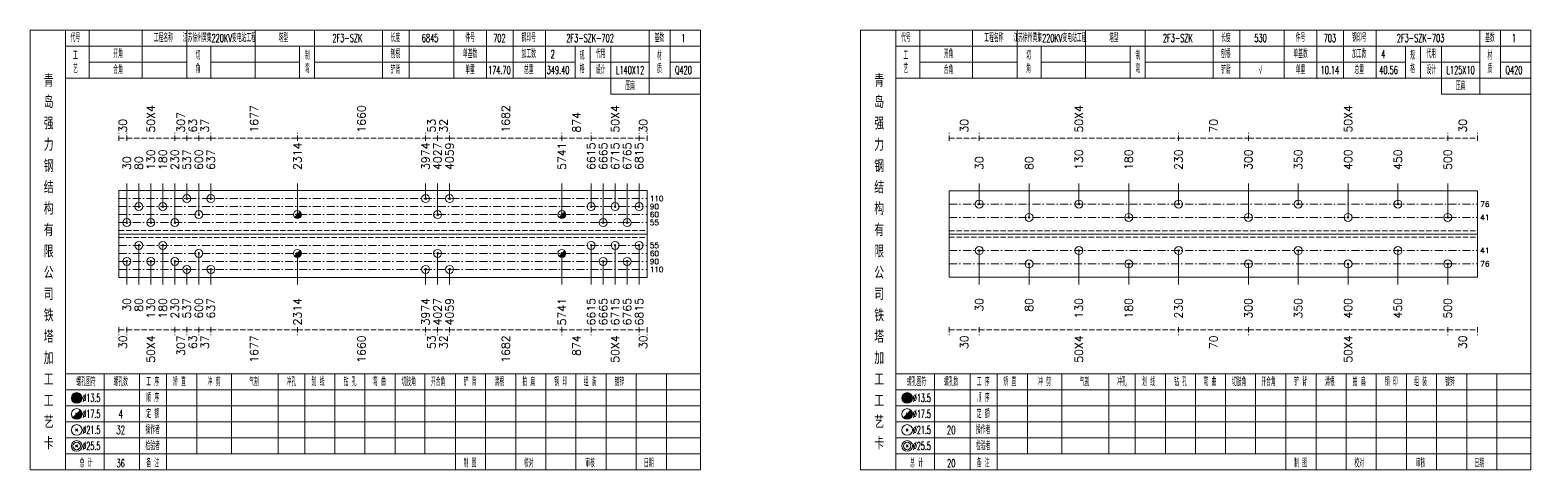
# Model space of a CAD drawing. Extents: x 0 to 4623, y -1159 to 4890.
# Drawn here: x 1557 to 2120, y 1800 to 1965 of the extents above; entities that cross this region are included whole.
import ezdxf
from ezdxf.enums import TextEntityAlignment as Align

# ---------------------------------------------------------------- set-up
doc = ezdxf.new("R2010")
doc.units = 0
doc.header["$MEASUREMENT"] = 0
doc.linetypes.add('一点画线', pattern=[5.2, 3, -1, 0.2, -1])
doc.linetypes.add('虚线', pattern=[2.75, 2, -0.75])
doc.layers.get('0').update_dxf_attribs({"linetype": 'CONTINUOUS', "lineweight": 25})
for name, color, linetype, lineweight in [('1', 7, 'CONTINUOUS', 25), ('4', 7, 'CONTINUOUS', 25), ('5', 7, 'CONTINUOUS', 25)]:
    doc.layers.add(name, color=color, linetype=linetype, lineweight=lineweight)
doc.styles.get("Standard").update_dxf_attribs({"font": 'simplex.shx', "width": 0.7, "height": 3, "bigfont": 'gbhzfs.shx'})

# ---------------------------------------------------------------- blocks, each defined once
blk = doc.blocks.new('孔21.5')
at = {"layer": '5', "color": 7, "linetype": 'Continuous', "lineweight": 13}
for p, q in [((-0.2, -0.2), (0.2, 0.2)), ((-0.2, 0.2), (0.2, -0.2))]:
    blk.add_line(p, q, dxfattribs=at)
blk.add_circle((0, 0), 1, dxfattribs=at)
blk = doc.blocks.new('孔17.5')
at = {"layer": '5', "color": 7, "linetype": 'Continuous', "lineweight": 13}
for p, q in [((-0.707, -0.707), (0.707, 0.707)), ((-0.2, 0.2), (0.2, -0.2))]:
    blk.add_line(p, q, dxfattribs=at)
blk.add_circle((0, 0), 1, dxfattribs=at)
for radius in [0.9, 0.8, 0.7, 0.6, 0.5, 0.4, 0.3, 0.2, 0.1]:
    blk.add_arc((0, 0), radius, 225, 45, dxfattribs=at)

msp = doc.modelspace()

# ---------------------------------------------------------------- linework, layer by layer
at = {"color": 8, "linetype": '虚线', "lineweight": 9}
for p, q in [((1590.3, 1923.5), (1590.3, 1926.5)), ((1593.3, 1923.5), (1593.3, 1926.5)), ((1593.3, 1923.5), (1593.3, 1926.5)), ((1611.3, 1923.5), (1611.3, 1926.5)), ((1611.3, 1923.5), (1611.3, 1926.5)), ((1615.8, 1923.5), (1615.8, 1926.5)), ((1615.8, 1923.5), (1615.8, 1926.5)), ((1620.3, 1923.5), (1620.3, 1926.5)), ((1620.3, 1923.5), (1620.3, 1926.5)), ((1624.8, 1923.5), (1624.8, 1926.5)), ((1624.8, 1923.5), (1624.8, 1926.5)), ((1657.269, 1923.5), (1657.269, 1926.5)), ((1657.269, 1923.5), (1657.269, 1926.5)), ((1705.311, 1923.5), (1705.311, 1926.5)), ((1705.311, 1923.5), (1705.311, 1926.5)), ((1709.811, 1923.5), (1709.811, 1926.5)), ((1709.811, 1923.5), (1709.811, 1926.5)), ((1714.311, 1923.5), (1714.311, 1926.5)), ((1714.311, 1923.5), (1714.311, 1926.5)), ((1756.449, 1923.5), (1756.449, 1926.5)), ((1756.449, 1923.5), (1756.449, 1926.5)), ((1767.4, 1923.5), (1767.4, 1926.5)), ((1767.4, 1923.5), (1767.4, 1926.5)), ((1785.4, 1923.5), (1785.4, 1926.5)), ((1785.4, 1923.5), (1785.4, 1926.5)), ((1788.4, 1923.5), (1788.4, 1926.5)), ((1901.7, 1923.5), (1901.7, 1926.5)), ((1912.913, 1923.5), (1912.913, 1926.5)), ((1912.913, 1923.5), (1912.913, 1926.5)), ((1987.668, 1923.5), (1987.668, 1926.5)), ((1987.668, 1923.5), (1987.668, 1926.5)), ((2013.832, 1923.5), (2013.832, 1926.5)), ((2013.832, 1923.5), (2013.832, 1926.5)), ((2088.587, 1923.5), (2088.587, 1926.5)), ((2088.587, 1923.5), (2088.587, 1926.5)), ((2099.8, 1923.5), (2099.8, 1926.5)), ((1590.3, 1924.5), (1593.3, 1924.5)), ((1593.3, 1924.5), (1611.3, 1924.5)), ((1611.3, 1924.5), (1615.8, 1924.5)), ((1615.8, 1924.5), (1620.3, 1924.5)), ((1620.3, 1924.5), (1624.8, 1924.5)), ((1624.8, 1924.5), (1657.269, 1924.5)), ((1657.269, 1924.5), (1705.311, 1924.5)), ((1705.311, 1924.5), (1709.811, 1924.5)), ((1709.811, 1924.5), (1714.311, 1924.5)), ((1714.311, 1924.5), (1756.449, 1924.5)), ((1756.449, 1924.5), (1767.4, 1924.5)), ((1767.4, 1924.5), (1785.4, 1924.5)), ((1785.4, 1924.5), (1788.4, 1924.5)), ((1901.7, 1924.5), (1912.913, 1924.5)), ((1912.913, 1924.5), (1987.668, 1924.5)), ((1987.668, 1924.5), (2013.832, 1924.5)), ((2013.832, 1924.5), (2088.587, 1924.5)), ((2088.587, 1924.5), (2099.8, 1924.5)), ((1590.3, 1853.5), (1590.3, 1850.5)), ((1590.3, 1852.5), (1593.3, 1852.5)), ((1593.3, 1853.5), (1593.3, 1850.5)), ((1593.3, 1853.5), (1593.3, 1850.5)), ((1593.3, 1852.5), (1611.3, 1852.5)), ((1611.3, 1853.5), (1611.3, 1850.5)), ((1611.3, 1853.5), (1611.3, 1850.5)), ((1611.3, 1852.5), (1615.8, 1852.5)), ((1615.8, 1853.5), (1615.8, 1850.5)), ((1615.8, 1853.5), (1615.8, 1850.5)), ((1615.8, 1852.5), (1620.3, 1852.5)), ((1620.3, 1853.5), (1620.3, 1850.5)), ((1620.3, 1853.5), (1620.3, 1850.5)), ((1620.3, 1852.5), (1624.8, 1852.5)), ((1624.8, 1853.5), (1624.8, 1850.5)), ((1624.8, 1853.5), (1624.8, 1850.5)), ((1624.8, 1852.5), (1657.269, 1852.5)), ((1657.269, 1853.5), (1657.269, 1850.5)), ((1657.269, 1853.5), (1657.269, 1850.5)), ((1657.269, 1852.5), (1705.311, 1852.5)), ((1705.311, 1853.5), (1705.311, 1850.5)), ((1705.311, 1853.5), (1705.311, 1850.5)), ((1705.311, 1852.5), (1709.811, 1852.5)), ((1709.811, 1853.5), (1709.811, 1850.5)), ((1709.811, 1853.5), (1709.811, 1850.5)), ((1709.811, 1852.5), (1714.311, 1852.5)), ((1714.311, 1853.5), (1714.311, 1850.5)), ((1714.311, 1853.5), (1714.311, 1850.5)), ((1714.311, 1852.5), (1756.449, 1852.5)), ((1756.449, 1853.5), (1756.449, 1850.5)), ((1756.449, 1853.5), (1756.449, 1850.5)), ((1756.449, 1852.5), (1767.4, 1852.5)), ((1767.4, 1853.5), (1767.4, 1850.5)), ((1767.4, 1853.5), (1767.4, 1850.5)), ((1767.4, 1852.5), (1785.4, 1852.5)), ((1785.4, 1853.5), (1785.4, 1850.5)), ((1785.4, 1853.5), (1785.4, 1850.5)), ((1785.4, 1852.5), (1788.4, 1852.5)), ((1788.4, 1853.5), (1788.4, 1850.5)), ((1901.7, 1853.5), (1901.7, 1850.5)), ((1901.7, 1852.5), (1912.913, 1852.5)), ((1912.913, 1853.5), (1912.913, 1850.5)), ((1912.913, 1853.5), (1912.913, 1850.5)), ((1912.913, 1852.5), (1987.668, 1852.5)), ((1987.668, 1853.5), (1987.668, 1850.5)), ((1987.668, 1853.5), (1987.668, 1850.5)), ((1987.668, 1852.5), (2013.832, 1852.5)), ((2013.832, 1853.5), (2013.832, 1850.5)), ((2013.832, 1853.5), (2013.832, 1850.5)), ((2013.832, 1852.5), (2088.587, 1852.5)), ((2088.587, 1853.5), (2088.587, 1850.5)), ((2088.587, 1853.5), (2088.587, 1850.5)), ((2088.587, 1852.5), (2099.8, 1852.5)), ((2099.8, 1853.5), (2099.8, 1850.5))]:
    msp.add_line(p, q, dxfattribs=at)
at = {"color": 7, "linetype": 'Continuous', "lineweight": 18}
for p, q in [((1590.3, 1904.786), (1590.3, 1872.214)), ((1590.3, 1904.786), (1788.4, 1904.786)), ((1788.4, 1904.786), (1788.4, 1872.214)), ((1901.7, 1904.7), (1901.7, 1872.3)), ((1901.7, 1904.7), (2099.8, 1904.7)), ((2099.8, 1904.7), (2099.8, 1872.3)), ((1590.3, 1888.5), (1788.4, 1888.5)), ((1901.7, 1888.5), (2099.8, 1888.5))]:
    msp.add_line(p, q, dxfattribs=at)
at = {"color": 7, "linetype": 'Continuous', "lineweight": 13}
for p, q in [((1593.3, 1892.786), (1593.3, 1907.5)), ((1597.8, 1898.786), (1597.8, 1907.5)), ((1602.3, 1892.786), (1602.3, 1907.5)), ((1606.8, 1898.786), (1606.8, 1907.5)), ((1611.3, 1892.786), (1611.3, 1907.5)), ((1615.8, 1901.786), (1615.8, 1907.5)), ((1620.3, 1895.786), (1620.3, 1907.5)), ((1624.8, 1901.786), (1624.8, 1907.5)), ((1657.269, 1895.786), (1657.269, 1907.5)), ((1705.311, 1901.786), (1705.311, 1907.5)), ((1709.811, 1895.786), (1709.811, 1907.5)), ((1714.311, 1901.786), (1714.311, 1907.5)), ((1756.449, 1895.786), (1756.449, 1907.5)), ((1767.4, 1898.786), (1767.4, 1907.5)), ((1771.9, 1892.786), (1771.9, 1907.5)), ((1776.4, 1898.786), (1776.4, 1907.5)), ((1780.9, 1892.786), (1780.9, 1907.5)), ((1785.4, 1898.786), (1785.4, 1907.5)), ((1912.913, 1899.7), (1912.913, 1907.5)), ((1931.602, 1894.7), (1931.602, 1907.5)), ((1950.291, 1899.7), (1950.291, 1907.5)), ((1968.979, 1894.7), (1968.979, 1907.5)), ((1987.668, 1899.7), (1987.668, 1907.5)), ((2013.832, 1894.7), (2013.832, 1907.5)), ((2032.521, 1899.7), (2032.521, 1907.5)), ((2051.209, 1894.7), (2051.209, 1907.5)), ((2069.898, 1899.7), (2069.898, 1907.5)), ((2088.587, 1894.7), (2088.587, 1907.5)), ((1597.8, 1884.214), (1597.8, 1869.5)), ((1606.8, 1884.214), (1606.8, 1869.5)), ((1620.3, 1881.214), (1620.3, 1869.5)), ((1657.269, 1881.214), (1657.269, 1869.5)), ((1709.811, 1881.214), (1709.811, 1869.5)), ((1756.449, 1881.214), (1756.449, 1869.5)), ((1767.4, 1884.214), (1767.4, 1869.5)), ((1776.4, 1884.214), (1776.4, 1869.5)), ((1785.4, 1884.214), (1785.4, 1869.5)), ((1912.913, 1882.3), (1912.913, 1869.5)), ((1950.291, 1882.3), (1950.291, 1869.5)), ((1987.668, 1882.3), (1987.668, 1869.5)), ((2032.521, 1882.3), (2032.521, 1869.5)), ((2069.898, 1882.3), (2069.898, 1869.5)), ((1593.3, 1878.214), (1593.3, 1869.5)), ((1602.3, 1878.214), (1602.3, 1869.5)), ((1611.3, 1878.214), (1611.3, 1869.5)), ((1615.8, 1875.214), (1615.8, 1869.5)), ((1624.8, 1875.214), (1624.8, 1869.5)), ((1705.311, 1875.214), (1705.311, 1869.5)), ((1714.311, 1875.214), (1714.311, 1869.5)), ((1771.9, 1878.214), (1771.9, 1869.5)), ((1780.9, 1878.214), (1780.9, 1869.5)), ((1931.602, 1877.3), (1931.602, 1869.5)), ((1968.979, 1877.3), (1968.979, 1869.5)), ((2013.832, 1877.3), (2013.832, 1869.5)), ((2051.209, 1877.3), (2051.209, 1869.5)), ((2088.587, 1877.3), (2088.587, 1869.5))]:
    msp.add_line(p, q, dxfattribs=at)
at = {"color": 3, "linetype": '一点画线', "lineweight": 13}
for p, q in [((1590.3, 1901.786), (1788.4, 1901.786)), ((1590.3, 1898.786), (1788.4, 1898.786)), ((1901.7, 1899.7), (2099.8, 1899.7)), ((1590.3, 1895.786), (1788.4, 1895.786)), ((1590.3, 1892.786), (1788.4, 1892.786)), ((1901.7, 1894.7), (2099.8, 1894.7)), ((1590.3, 1884.214), (1788.4, 1884.214)), ((1590.3, 1881.214), (1788.4, 1881.214)), ((1901.7, 1882.3), (2099.8, 1882.3)), ((1590.3, 1878.214), (1788.4, 1878.214)), ((1590.3, 1875.214), (1788.4, 1875.214)), ((1901.7, 1877.3), (2099.8, 1877.3))]:
    msp.add_line(p, q, dxfattribs=at)
at = {"color": 1, "linetype": '虚线', "lineweight": 18}
for p, q in [((1590.3, 1889.786), (1788.4, 1889.786)), ((1590.3, 1887.214), (1788.4, 1887.214)), ((1901.7, 1889.7), (2099.8, 1889.7)), ((1901.7, 1887.3), (2099.8, 1887.3))]:
    msp.add_line(p, q, dxfattribs=at)
at = {"layer": '1', "color": 7, "linetype": 'Continuous', "lineweight": 18}
for p, q in [((1590.3, 1872.214), (1788.4, 1872.214)), ((1901.7, 1872.3), (2099.8, 1872.3))]:
    msp.add_line(p, q, dxfattribs=at)
at = {"layer": '4', "color": 1, "linetype": 'Continuous', "lineweight": 18}
for p, q in [((1570.3, 1800), (1570.3, 1965)), ((1579.2, 1947), (1579.2, 1965)), ((1599, 1947), (1599, 1965)), ((1615.8, 1947), (1615.8, 1965)), ((1641.4, 1947), (1641.4, 1965)), ((1663.7, 1947), (1663.7, 1965)), ((1689.2, 1947), (1689.2, 1965)), ((1699.2, 1947), (1699.2, 1965)), ((1715.9, 1947), (1715.9, 1965)), ((1728.1, 1947), (1728.1, 1965)), ((1738.1, 1947), (1738.1, 1965)), ((1750.3, 1947), (1750.3, 1965)), ((1789.2, 1941), (1789.2, 1965)), ((1797, 1947), (1797, 1965)), ((1881.7, 1800), (1881.7, 1965)), ((1890.6, 1947), (1890.6, 1965)), ((1910.4, 1947), (1910.4, 1965)), ((1927.2, 1947), (1927.2, 1965)), ((1952.8, 1947), (1952.8, 1965)), ((1975.1, 1947), (1975.1, 1965)), ((2000.6, 1947), (2000.6, 1965)), ((2010.6, 1947), (2010.6, 1965)), ((2027.3, 1947), (2027.3, 1965)), ((2039.5, 1947), (2039.5, 1965)), ((2049.5, 1947), (2049.5, 1965)), ((2061.7, 1947), (2061.7, 1965)), ((2100.6, 1941), (2100.6, 1965)), ((2108.4, 1947), (2108.4, 1965)), ((1570.3, 1959), (1808.4, 1959)), ((1624.8, 1947), (1624.8, 1959)), ((1658.1, 1947), (1658.1, 1959)), ((1761.4, 1947), (1761.4, 1959)), ((1767, 1947), (1767, 1959)), ((1774.8, 1941), (1774.8, 1959)), ((1881.7, 1959), (2119.8, 1959)), ((1936.2, 1947), (1936.2, 1959)), ((1969.5, 1947), (1969.5, 1959)), ((2072.8, 1947), (2072.8, 1959)), ((2078.4, 1947), (2078.4, 1959)), ((2086.2, 1941), (2086.2, 1959)), ((1579.2, 1953), (1615.8, 1953)), ((1624.8, 1953), (1658.1, 1953)), ((1663.7, 1953), (1761.4, 1953)), ((1767, 1953), (1789.2, 1953)), ((1797, 1953), (1808.4, 1953)), ((1890.6, 1953), (1927.2, 1953)), ((1936.2, 1953), (1969.5, 1953)), ((1975.1, 1953), (2072.8, 1953)), ((2078.4, 1953), (2100.6, 1953)), ((2108.4, 1953), (2119.8, 1953)), ((1570.3, 1947), (1808.4, 1947)), ((1881.7, 1947), (2119.8, 1947)), ((1774.8, 1941), (1808.4, 1941)), ((2086.2, 1941), (2119.8, 1941)), ((1570.3, 1836), (1808.4, 1836)), ((1584.8, 1800), (1584.8, 1836)), ((1598.1, 1800), (1598.1, 1836)), ((1608.2, 1800), (1608.2, 1836)), ((1619.6, 1806), (1619.6, 1836)), ((1632.5, 1806), (1632.5, 1836)), ((1650.1, 1806), (1650.1, 1836)), ((1660, 1806), (1660, 1836)), ((1671.3, 1806), (1671.3, 1836)), ((1682.6, 1806), (1682.6, 1836)), ((1693.9, 1806), (1693.9, 1836)), ((1705.1, 1806), (1705.1, 1836)), ((1716.5, 1806), (1716.5, 1836)), ((1727.8, 1806), (1727.8, 1836)), ((1739.1, 1806), (1739.1, 1836)), ((1750.4, 1806), (1750.4, 1836)), ((1761.7, 1806), (1761.7, 1836)), ((1773, 1806), (1773, 1836)), ((1784.3, 1806), (1784.3, 1836)), ((1795.6, 1806), (1795.6, 1836)), ((1881.7, 1836), (2119.8, 1836)), ((1896.2, 1800), (1896.2, 1836)), ((1909.5, 1800), (1909.5, 1836)), ((1919.6, 1800), (1919.6, 1836)), ((1931, 1806), (1931, 1836)), ((1943.9, 1806), (1943.9, 1836)), ((1961.5, 1806), (1961.5, 1836)), ((1971.4, 1806), (1971.4, 1836)), ((1982.7, 1806), (1982.7, 1836)), ((1994, 1806), (1994, 1836)), ((2005.3, 1806), (2005.3, 1836)), ((2016.5, 1806), (2016.5, 1836)), ((2027.9, 1806), (2027.9, 1836)), ((2039.2, 1806), (2039.2, 1836)), ((2050.5, 1806), (2050.5, 1836)), ((2061.8, 1806), (2061.8, 1836)), ((2073.1, 1806), (2073.1, 1836)), ((2084.4, 1806), (2084.4, 1836)), ((2095.7, 1806), (2095.7, 1836)), ((2107, 1806), (2107, 1836)), ((1570.3, 1830), (1808.4, 1830)), ((1881.7, 1830), (2119.8, 1830)), ((1570.3, 1824), (1808.4, 1824)), ((1881.7, 1824), (2119.8, 1824)), ((1570.3, 1818), (1808.4, 1818)), ((1881.7, 1818), (2119.8, 1818)), ((1570.3, 1812), (1808.4, 1812)), ((1881.7, 1812), (2119.8, 1812)), ((1570.3, 1806), (1808.4, 1806)), ((1716.5, 1800), (1716.5, 1806)), ((1727.8, 1800), (1727.8, 1806)), ((1739.1, 1800), (1739.1, 1806)), ((1750.4, 1800), (1750.4, 1806)), ((1761.7, 1800), (1761.7, 1806)), ((1773, 1800), (1773, 1806)), ((1784.3, 1800), (1784.3, 1806)), ((1795.6, 1800), (1795.6, 1806)), ((1881.7, 1806), (2119.8, 1806)), ((2027.9, 1800), (2027.9, 1806)), ((2039.2, 1800), (2039.2, 1806)), ((2050.5, 1800), (2050.5, 1806)), ((2061.8, 1800), (2061.8, 1806)), ((2073.1, 1800), (2073.1, 1806)), ((2084.4, 1800), (2084.4, 1806)), ((2095.7, 1800), (2095.7, 1806)), ((2107, 1800), (2107, 1806))]:
    msp.add_line(p, q, dxfattribs=at)
at = {"layer": '4', "color": 7, "linetype": 'Continuous', "lineweight": 13}
for p, q in [((1574.3, 1826.8), (1574.7, 1827.2)), ((1574.7, 1826.8), (1574.3, 1827.2)), ((1885.7, 1826.8), (1886.1, 1827.2)), ((1886.1, 1826.8), (1885.7, 1827.2)), ((1573.086, 1819.586), (1575.914, 1822.414)), ((1574.1, 1821.4), (1574.9, 1820.6)), ((1884.486, 1819.586), (1887.314, 1822.414)), ((1885.5, 1821.4), (1886.3, 1820.6)), ((1574.1, 1814.6), (1574.9, 1815.4)), ((1574.1, 1815.4), (1574.9, 1814.6)), ((1885.5, 1814.6), (1886.3, 1815.4)), ((1885.5, 1815.4), (1886.3, 1814.6)), ((1574.1, 1808.6), (1574.9, 1809.4)), ((1574.1, 1809.4), (1574.9, 1808.6)), ((1885.5, 1808.6), (1886.3, 1809.4)), ((1885.5, 1809.4), (1886.3, 1808.6))]:
    msp.add_line(p, q, dxfattribs=at)
at = {"layer": '4', "color": 1, "linetype": 'Continuous', "lineweight": 18}
for points in [[(1557, 1965), (1557, 1800), (1808.4, 1800), (1808.4, 1965)], [(1868.4, 1965), (1868.4, 1800), (2119.8, 1800), (2119.8, 1965)]]:
    msp.add_lwpolyline(points, close=True, dxfattribs=at)
at = {"layer": '4', "color": 7, "linetype": 'Continuous', "lineweight": 13}
for centre, radius in [((1574.5, 1827), 2), ((1574.5, 1827), 1.8), ((1574.5, 1827), 1.6), ((1574.5, 1827), 1.4), ((1574.5, 1827), 1.2), ((1574.5, 1827), 1), ((1574.5, 1827), 0.8), ((1574.5, 1827), 0.6), ((1574.5, 1827), 0.4), ((1574.5, 1827), 0.2), ((1885.9, 1827), 2), ((1885.9, 1827), 1.8), ((1885.9, 1827), 1.6), ((1885.9, 1827), 1.4), ((1885.9, 1827), 1.2), ((1885.9, 1827), 1), ((1885.9, 1827), 0.8), ((1885.9, 1827), 0.6), ((1885.9, 1827), 0.4), ((1885.9, 1827), 0.2), ((1574.5, 1821), 2), ((1885.9, 1821), 2), ((1574.5, 1815), 2), ((1885.9, 1815), 2), ((1574.5, 1809), 2), ((1574.5, 1809), 1.4), ((1885.9, 1809), 2), ((1885.9, 1809), 1.4)]:
    msp.add_circle(centre, radius, dxfattribs=at)
for centre, radius in [((1574.5, 1821), 1.8), ((1574.5, 1821), 1.6), ((1574.5, 1821), 1.4), ((1574.5, 1821), 1.2), ((1574.5, 1821), 1), ((1574.5, 1821), 0.8), ((1574.5, 1821), 0.6), ((1574.5, 1821), 0.4), ((1574.5, 1821), 0.2), ((1885.9, 1821), 1.8), ((1885.9, 1821), 1.6), ((1885.9, 1821), 1.4), ((1885.9, 1821), 1.2), ((1885.9, 1821), 1), ((1885.9, 1821), 0.8), ((1885.9, 1821), 0.6), ((1885.9, 1821), 0.4), ((1885.9, 1821), 0.2)]:
    msp.add_arc(centre, radius, 225, 45, dxfattribs=at)

# ---------------------------------------------------------------- block references
at = {"color": 7, "linetype": 'Continuous', "lineweight": 13, "xscale": 1.5, "yscale": 1.5, "zscale": 1.5}
for name, p in [('孔21.5', (1615.8, 1901.786)), ('孔21.5', (1624.8, 1901.786)), ('孔21.5', (1705.311, 1901.786)), ('孔21.5', (1714.311, 1901.786)), ('孔21.5', (1597.8, 1898.786)), ('孔21.5', (1606.8, 1898.786)), ('孔21.5', (1620.3, 1895.786)), ('孔17.5', (1657.269, 1895.786)), ('孔21.5', (1709.811, 1895.786)), ('孔17.5', (1756.449, 1895.786)), ('孔21.5', (1767.4, 1898.786)), ('孔21.5', (1776.4, 1898.786)), ('孔21.5', (1785.4, 1898.786)), ('孔21.5', (1912.913, 1899.7)), ('孔21.5', (1950.291, 1899.7)), ('孔21.5', (1987.668, 1899.7)), ('孔21.5', (2032.521, 1899.7)), ('孔21.5', (2069.898, 1899.7)), ('孔21.5', (1593.3, 1892.786)), ('孔21.5', (1602.3, 1892.786)), ('孔21.5', (1611.3, 1892.786)), ('孔21.5', (1771.9, 1892.786)), ('孔21.5', (1780.9, 1892.786)), ('孔21.5', (1931.602, 1894.7)), ('孔21.5', (1968.979, 1894.7)), ('孔21.5', (2013.832, 1894.7)), ('孔21.5', (2051.209, 1894.7)), ('孔21.5', (2088.587, 1894.7))]:
    msp.add_blockref(name, p, dxfattribs=at)
at = {"layer": '1', "color": 7, "linetype": 'Continuous', "lineweight": 13, "xscale": 1.5, "yscale": 1.5, "zscale": 1.5}
for name, p in [('孔21.5', (1597.8, 1884.214)), ('孔21.5', (1606.8, 1884.214)), ('孔21.5', (1767.4, 1884.214)), ('孔21.5', (1776.4, 1884.214)), ('孔21.5', (1785.4, 1884.214)), ('孔21.5', (1620.3, 1881.214)), ('孔17.5', (1657.269, 1881.214)), ('孔21.5', (1709.811, 1881.214)), ('孔17.5', (1756.449, 1881.214)), ('孔21.5', (1912.913, 1882.3)), ('孔21.5', (1950.291, 1882.3)), ('孔21.5', (1987.668, 1882.3)), ('孔21.5', (2032.521, 1882.3)), ('孔21.5', (2069.898, 1882.3)), ('孔21.5', (1593.3, 1878.214)), ('孔21.5', (1602.3, 1878.214)), ('孔21.5', (1611.3, 1878.214)), ('孔21.5', (1615.8, 1875.214)), ('孔21.5', (1624.8, 1875.214)), ('孔21.5', (1705.311, 1875.214)), ('孔21.5', (1714.311, 1875.214)), ('孔21.5', (1771.9, 1878.214)), ('孔21.5', (1780.9, 1878.214)), ('孔21.5', (1931.602, 1877.3)), ('孔21.5', (1968.979, 1877.3)), ('孔21.5', (2013.832, 1877.3)), ('孔21.5', (2051.209, 1877.3)), ('孔21.5', (2088.587, 1877.3))]:
    msp.add_blockref(name, p, dxfattribs=at)

# ---------------------------------------------------------------- texts
at = {"color": 8, "linetype": 'Continuous', "lineweight": 9}
for s, p in [('50X4', (1602.3, 1926.5)), ('1677', (1641.035, 1926.5)), ('1660', (1681.29, 1926.5)), ('1682', (1735.38, 1926.5)), ('50X4', (1776.4, 1926.5)), ('50X4', (1950.291, 1926.5)), ('50X4', (2051.209, 1926.5)), ('30', (1591.8, 1926.5)), ('307', (1613.55, 1926.5)), ('63', (1618.05, 1926.5)), ('37', (1622.55, 1926.5)), ('53', (1707.561, 1926.5)), ('32', (1712.061, 1926.5)), ('874', (1761.925, 1926.5)), ('30', (1786.9, 1926.5)), ('30', (1907.307, 1926.5)), ('70', (2000.75, 1926.5)), ('30', (2094.193, 1926.5))]:
    msp.add_text(s, height=3, rotation=90, dxfattribs=at).set_placement(p, align=Align.MIDDLE_LEFT)
at = {"color": 7, "linetype": 'Continuous', "lineweight": 13}
for s, p in [('130', (1602.3, 1912.5)), ('180', (1606.8, 1912.5)), ('230', (1611.3, 1912.5)), ('537', (1615.8, 1912.5)), ('600', (1620.3, 1912.5)), ('637', (1624.8, 1912.5)), ('2314', (1657.269, 1912.5)), ('3974', (1705.311, 1912.5)), ('4027', (1709.811, 1912.5)), ('4059', (1714.311, 1912.5)), ('5741', (1756.449, 1912.5)), ('6615', (1767.4, 1912.5)), ('6665', (1771.9, 1912.5)), ('6715', (1776.4, 1912.5)), ('6765', (1780.9, 1912.5)), ('6815', (1785.4, 1912.5)), ('130', (1950.291, 1912.5)), ('180', (1968.979, 1912.5)), ('230', (1987.668, 1912.5)), ('300', (2013.832, 1912.5)), ('350', (2032.521, 1912.5)), ('400', (2051.209, 1912.5)), ('450', (2069.898, 1912.5)), ('500', (2088.587, 1912.5)), ('30', (1593.3, 1912.5)), ('80', (1597.8, 1912.5)), ('30', (1912.913, 1912.5)), ('80', (1931.602, 1912.5))]:
    msp.add_text(s, height=3, rotation=90, dxfattribs=at).set_placement(p, align=Align.MIDDLE_LEFT)
for s, p in [('110', (1789.4, 1901.786)), ('90', (1789.4, 1898.786)), ('60', (1789.4, 1895.786)), ('76', (2100.8, 1899.7)), ('55', (1789.4, 1892.786)), ('41', (2100.8, 1894.7)), ('55', (1789.4, 1884.214)), ('60', (1789.4, 1881.214)), ('41', (2100.8, 1882.3)), ('90', (1789.4, 1878.214)), ('110', (1789.4, 1875.214)), ('76', (2100.8, 1877.3))]:
    msp.add_text(s, height=2, dxfattribs=at).set_placement(p, align=Align.MIDDLE_LEFT)
at = {"color": 8, "linetype": 'Continuous', "lineweight": 9}
for s, p in [('30', (1591.8, 1850.5)), ('50X4', (1602.3, 1850.5)), ('307', (1613.55, 1850.5)), ('63', (1618.05, 1850.5)), ('37', (1622.55, 1850.5)), ('1677', (1641.035, 1850.5)), ('1660', (1681.29, 1850.5)), ('53', (1707.561, 1850.5)), ('32', (1712.061, 1850.5)), ('1682', (1735.38, 1850.5)), ('874', (1761.925, 1850.5)), ('50X4', (1776.4, 1850.5)), ('30', (1786.9, 1850.5)), ('30', (1907.307, 1850.5)), ('50X4', (1950.291, 1850.5)), ('70', (2000.75, 1850.5)), ('50X4', (2051.209, 1850.5)), ('30', (2094.193, 1850.5))]:
    msp.add_text(s, height=3, rotation=90, dxfattribs=at).set_placement(p, align=Align.MIDDLE_RIGHT)
at = {"layer": '1', "color": 7, "linetype": 'Continuous', "lineweight": 13}
for s, p in [('30', (1593.3, 1864.5)), ('80', (1597.8, 1864.5)), ('130', (1602.3, 1864.5)), ('180', (1606.8, 1864.5)), ('230', (1611.3, 1864.5)), ('537', (1615.8, 1864.5)), ('600', (1620.3, 1864.5)), ('637', (1624.8, 1864.5)), ('2314', (1657.269, 1864.5)), ('3974', (1705.311, 1864.5)), ('4027', (1709.811, 1864.5)), ('4059', (1714.311, 1864.5)), ('5741', (1756.449, 1864.5)), ('6615', (1767.4, 1864.5)), ('6665', (1771.9, 1864.5)), ('6715', (1776.4, 1864.5)), ('6765', (1780.9, 1864.5)), ('6815', (1785.4, 1864.5)), ('30', (1912.913, 1864.5)), ('80', (1931.602, 1864.5)), ('130', (1950.291, 1864.5)), ('180', (1968.979, 1864.5)), ('230', (1987.668, 1864.5)), ('300', (2013.832, 1864.5)), ('350', (2032.521, 1864.5)), ('400', (2051.209, 1864.5)), ('450', (2069.898, 1864.5)), ('500', (2088.587, 1864.5))]:
    msp.add_text(s, height=3, rotation=90, dxfattribs=at).set_placement(p, align=Align.MIDDLE_RIGHT)
at = {"layer": '4', "color": 1, "linetype": 'Continuous', "lineweight": 13}
for s, height, width, p in [('代号', 3, 0.6, (1574, 1962)), ('工程名称', 3, 0.6, (1607, 1962)), ('江苏徐州黄集220KV变电站工程', 3, 0.6, (1628, 1962)), ('塔型', 3, 0.6, (1652, 1962)), ('2F3-SZK', 3, 0.6, (1676, 1962)), ('长度', 3, 0.6, (1694, 1962)), ('6845', 3, 0.6, (1707, 1962)), ('件号', 3, 0.6, (1722, 1962)), ('702', 3, 0.6, (1733, 1962)), ('钢印号', 3, 0.6, (1744, 1962)), ('2F3-SZK-702', 3, 0.6, (1767, 1962)), ('基数', 3, 0.6, (1793, 1962)), ('1', 3, 0.6, (1802, 1962)), ('代号', 3, 0.6, (1885.4, 1962)), ('工程名称', 3, 0.6, (1918.4, 1962)), ('江苏徐州黄集220KV变电站工程', 3, 0.6, (1939.4, 1962)), ('塔型', 3, 0.6, (1963.4, 1962)), ('2F3-SZK', 3, 0.6, (1987.4, 1962)), ('长度', 3, 0.6, (2005.4, 1962)), ('530', 3, 0.6, (2018.4, 1962)), ('件号', 3, 0.6, (2033.4, 1962)), ('703', 3, 0.6, (2044.4, 1962)), ('钢印号', 3, 0.6, (2055.4, 1962)), ('2F3-SZK-703', 3, 0.6, (2078.4, 1962)), ('基数', 3, 0.6, (2104.4, 1962)), ('1', 3, 0.6, (2113.4, 1962)), ('工', 3, 0.6, (1574, 1955.4)), ('开角', 3, 0.6, (1590, 1956)), ('切', 3, 0.6, (1620, 1955.4)), ('制', 3, 0.6, (1661, 1955.4)), ('刨根', 3, 0.6, (1694, 1956)), ('单基数', 3, 0.6, (1722, 1956)), ('加工数', 3, 0.6, (1744, 1956)), ('2', 3, 0.6, (1753, 1956)), ('规', 3, 0.6, (1764, 1955.4)), ('代用', 3, 0.6, (1771, 1956)), ('材', 3, 0.6, (1793, 1955.4)), ('工', 3, 0.6, (1885.4, 1955.4)), ('开角', 3, 0.6, (1901.4, 1956)), ('切', 3, 0.6, (1931.4, 1955.4)), ('制', 3, 0.6, (1972.4, 1955.4)), ('刨根', 3, 0.6, (2005.4, 1956)), ('单基数', 3, 0.6, (2033.4, 1956)), ('加工数', 3, 0.6, (2055.4, 1956)), ('4', 3, 0.6, (2064.4, 1956)), ('规', 3, 0.6, (2075.4, 1955.4)), ('代用', 3, 0.6, (2082.4, 1956)), ('材', 3, 0.6, (2104.4, 1955.4)), ('青', 4.6, 0.8, (1564, 1946)), ('艺', 3, 0.6, (1574, 1950.4)), ('合角', 3, 0.6, (1590, 1950)), ('角', 3, 0.6, (1620, 1950.4)), ('弯', 3, 0.6, (1661, 1950.4)), ('铲背', 3, 0.6, (1694, 1950)), ('单重', 3, 0.6, (1722, 1950)), ('174.70', 3, 0.6, (1733, 1950)), ('总重', 3, 0.6, (1744, 1950)), ('349.40', 3, 0.6, (1755, 1950)), ('格', 3, 0.6, (1764, 1950.4)), ('设计', 3, 0.6, (1771, 1950)), ('L140X12', 3, 0.6, (1782, 1950)), ('质', 3, 0.6, (1793, 1950.4)), ('Q420', 3, 0.6, (1802, 1950)), ('青', 4.6, 0.8, (1875.4, 1946)), ('艺', 3, 0.6, (1885.4, 1950.4)), ('合角', 3, 0.6, (1901.4, 1950)), ('角', 3, 0.6, (1931.4, 1950.4)), ('弯', 3, 0.6, (1972.4, 1950.4)), ('铲背', 3, 0.6, (2005.4, 1950)), ('√', 3, 0.6, (2018.4, 1950)), ('单重', 3, 0.6, (2033.4, 1950)), ('10.14', 3, 0.6, (2044.4, 1950)), ('总重', 3, 0.6, (2055.4, 1950)), ('40.56', 3, 0.6, (2066.4, 1950)), ('格', 3, 0.6, (2075.4, 1950.4)), ('设计', 3, 0.6, (2082.4, 1950)), ('L125X10', 3, 0.6, (2093.4, 1950)), ('质', 3, 0.6, (2104.4, 1950.4)), ('Q420', 3, 0.6, (2113.4, 1950)), ('压扁', 3, 0.6, (1782, 1944)), ('压扁', 3, 0.6, (2093.4, 1944)), ('岛', 4.6, 0.8, (1564, 1938)), ('岛', 4.6, 0.8, (1875.4, 1938)), ('强', 4.6, 0.8, (1564, 1930)), ('强', 4.6, 0.8, (1875.4, 1930)), ('力', 4.6, 0.8, (1564, 1922)), ('力', 4.6, 0.8, (1875.4, 1922)), ('钢', 4.6, 0.8, (1564, 1914)), ('钢', 4.6, 0.8, (1875.4, 1914)), ('结', 4.6, 0.8, (1564, 1906)), ('结', 4.6, 0.8, (1875.4, 1906)), ('构', 4.6, 0.8, (1564, 1898)), ('构', 4.6, 0.8, (1875.4, 1898)), ('有', 4.6, 0.8, (1564, 1890)), ('有', 4.6, 0.8, (1875.4, 1890)), ('限', 4.6, 0.8, (1564, 1882)), ('限', 4.6, 0.8, (1875.4, 1882)), ('公', 4.6, 0.8, (1564, 1874)), ('公', 4.6, 0.8, (1875.4, 1874)), ('司', 4.6, 0.8, (1564, 1866)), ('司', 4.6, 0.8, (1875.4, 1866)), ('铁', 4.6, 0.8, (1564, 1858)), ('铁', 4.6, 0.8, (1875.4, 1858)), ('塔', 4.6, 0.8, (1564, 1850)), ('塔', 4.6, 0.8, (1875.4, 1850)), ('加', 4.6, 0.8, (1564, 1842)), ('加', 4.6, 0.8, (1875.4, 1842)), ('工', 4.6, 0.8, (1564, 1834)), ('螺孔图符', 3, 0.6, (1578, 1833)), ('螺孔数', 3, 0.6, (1591, 1833)), ('工 序', 3, 0.6, (1603, 1833)), ('矫 直', 3, 0.6, (1613, 1833)), ('冲 剪', 3, 0.6, (1626, 1833)), ('气割', 3, 0.6, (1641, 1833)), ('冲孔', 3, 0.6, (1655, 1833)), ('划 线', 3, 0.6, (1665, 1833)), ('钻 孔', 3, 0.6, (1677, 1833)), ('弯 曲', 3, 0.6, (1688, 1833)), ('切肢角', 3, 0.6, (1699, 1833)), ('开合角', 3, 0.6, (1710, 1833)), ('铲 背', 3, 0.6, (1722, 1833)), ('清根', 3, 0.6, (1733, 1833)), ('拍 扁', 3, 0.6, (1744, 1833)), ('钢 印', 3, 0.6, (1756, 1833)), ('组 装', 3, 0.6, (1767, 1833)), ('镀锌', 3, 0.6, (1778, 1833)), ('工', 4.6, 0.8, (1875.4, 1834)), ('螺孔图符', 3, 0.6, (1889.4, 1833)), ('螺孔数', 3, 0.6, (1902.4, 1833)), ('工 序', 3, 0.6, (1914.4, 1833)), ('矫 直', 3, 0.6, (1924.4, 1833)), ('冲 剪', 3, 0.6, (1937.4, 1833)), ('气割', 3, 0.6, (1952.4, 1833)), ('冲孔', 3, 0.6, (1966.4, 1833)), ('划 线', 3, 0.6, (1976.4, 1833)), ('钻 孔', 3, 0.6, (1988.4, 1833)), ('弯 曲', 3, 0.6, (1999.4, 1833)), ('切肢角', 3, 0.6, (2010.4, 1833)), ('开合角', 3, 0.6, (2021.4, 1833)), ('铲 背', 3, 0.6, (2033.4, 1833)), ('清根', 3, 0.6, (2044.4, 1833)), ('拍 扁', 3, 0.6, (2055.4, 1833)), ('钢 印', 3, 0.6, (2067.4, 1833)), ('组 装', 3, 0.6, (2078.4, 1833)), ('镀锌', 3, 0.6, (2089.4, 1833)), ('工', 4.6, 0.8, (1564, 1826)), ('%%C13.5', 3, 0.5, (1580, 1827)), ('顺 序', 3, 0.6, (1603, 1827)), ('工', 4.6, 0.8, (1875.4, 1826)), ('%%C13.5', 3, 0.5, (1891.4, 1827)), ('顺 序', 3, 0.6, (1914.4, 1827)), ('艺', 4.6, 0.8, (1564, 1818)), ('%%C17.5', 3, 0.5, (1580, 1821)), ('4', 3.2, 0.6, (1591, 1821)), ('定 额', 3, 0.6, (1603, 1821)), ('艺', 4.6, 0.8, (1875.4, 1818)), ('%%C17.5', 3, 0.5, (1891.4, 1821)), ('定 额', 3, 0.6, (1914.4, 1821)), ('卡', 4.6, 0.8, (1564, 1810)), ('%%C21.5', 3, 0.5, (1580, 1815)), ('32', 3.2, 0.6, (1591, 1815)), ('操作者', 3, 0.6, (1603, 1815)), ('卡', 4.6, 0.8, (1875.4, 1810)), ('%%C21.5', 3, 0.5, (1891.4, 1815)), ('20', 3.2, 0.6, (1902.4, 1815)), ('操作者', 3, 0.6, (1914.4, 1815)), ('%%C25.5', 3, 0.5, (1580, 1809)), ('检验者', 3, 0.6, (1603, 1809)), ('%%C25.5', 3, 0.5, (1891.4, 1809)), ('检验者', 3, 0.6, (1914.4, 1809)), ('总 计', 3, 0.6, (1578, 1802.5)), ('36', 3, 0.6, (1591, 1802.5)), ('备 注', 3, 0.6, (1603, 1802.5)), ('制 图', 3, 0.6, (1722, 1802.5)), ('校对', 3, 0.6, (1744, 1802.5)), ('审核', 3, 0.6, (1767, 1802.5)), ('日期', 3, 0.6, (1789, 1802.5)), ('总 计', 3, 0.6, (1889.4, 1802.5)), ('20', 3, 0.6, (1902.4, 1802.5)), ('备 注', 3, 0.6, (1914.4, 1802.5)), ('制 图', 3, 0.6, (2033.4, 1802.5)), ('校对', 3, 0.6, (2055.4, 1802.5)), ('审核', 3, 0.6, (2078.4, 1802.5)), ('日期', 3, 0.6, (2100.4, 1802.5))]:
    msp.add_text(s, height=height, dxfattribs=dict(at, width=width)).set_placement(p, align=Align.MIDDLE_CENTER)

doc.saveas('drawing.dxf')
